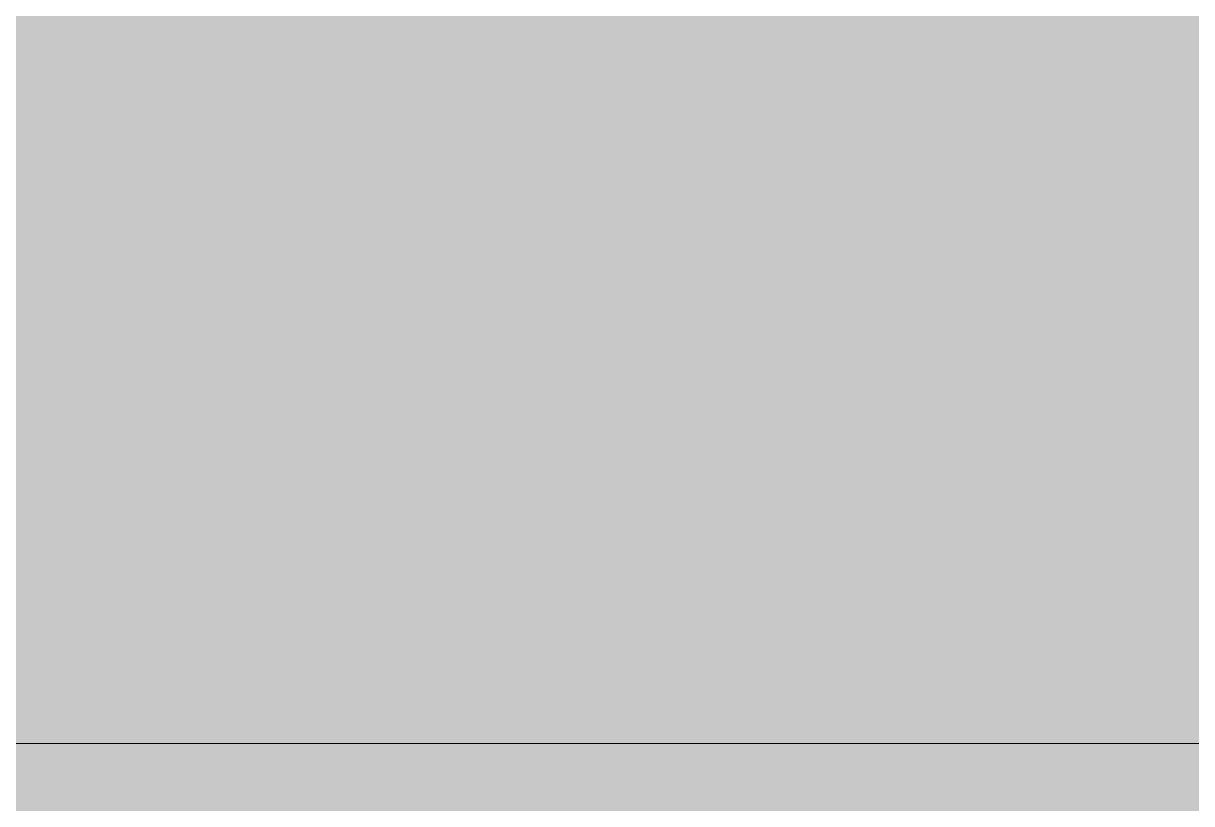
# Model space of a CAD drawing. Header units: millimetres. Extents: x -155050 to -36395, y -2753 to 7638.
# Drawn here: x -68636.83 to -68631.23, y -756.29 to -752.55 of the extents above; entities that cross this region are included whole.
import ezdxf

# ---------------------------------------------------------------- set-up
doc = ezdxf.new("R2010")
doc.units = ezdxf.units.MM
doc.layers.add('A-FLOR-LEVL', color=7, linetype='Continuous', lineweight=9)
doc.layers.add('S-FSTN', color=7, linetype='Continuous', lineweight=9)
doc.layers.add('A-FLOR-LEVL-1', color=7, linetype='Continuous', lineweight=9, true_color=0x7f7f7f)
doc.layers.add('S-FSTN-1', color=7, linetype='Continuous', lineweight=9, true_color=0xbb502e)

# ---------------------------------------------------------------- blocks, each defined once
blk = doc.blocks.new('Patní deska s ořezem - 388260-Řez 4')
at = {"layer": 'S-FSTN-1'}
blk.add_hatch(color=256, dxfattribs=at).paths.add_polyline_path([(-184081.8997, -756), (-184015.6896, -756), (-184015.6896, -750), (-184108.1896, -750), (-184108.1896, -756)])
at = {"layer": 'S-FSTN'}
blk.add_line((-184015.6896, -756), (-184108.1896, -756), dxfattribs=at)
blk = doc.blocks.new('Rampa - Rampa-823366-Řez 4')
at = {"layer": 'A-FLOR-LEVL-1'}
blk.add_hatch(color=256, dxfattribs=at).paths.add_polyline_path([(-186058.4031, -945.2089), (-183988.1896, -945.2089), (-183988.1896, -833.9354), (-184015.6896, -833.9354), (-184015.6896, -756), (-184108.1896, -756), (-184108.1896, -750), (-187868.1896, -750), (-187868.1896, -756), (-187988.1896, -756.7819), (-187988.1896, -945.2089), (-187463.9167, -945.2089)])

msp = doc.modelspace()

# ---------------------------------------------------------------- block references
at = {"layer": 'A-FLOR-LEVL'}
msp.add_blockref('Rampa - Rampa-823366-Řez 4', (115455.9897, 0), dxfattribs=at)
at = {"layer": 'S-FSTN'}
msp.add_blockref('Patní deska s ořezem - 388260-Řez 4', (115455.9897, 0), dxfattribs=at)

doc.saveas('drawing.dxf')
